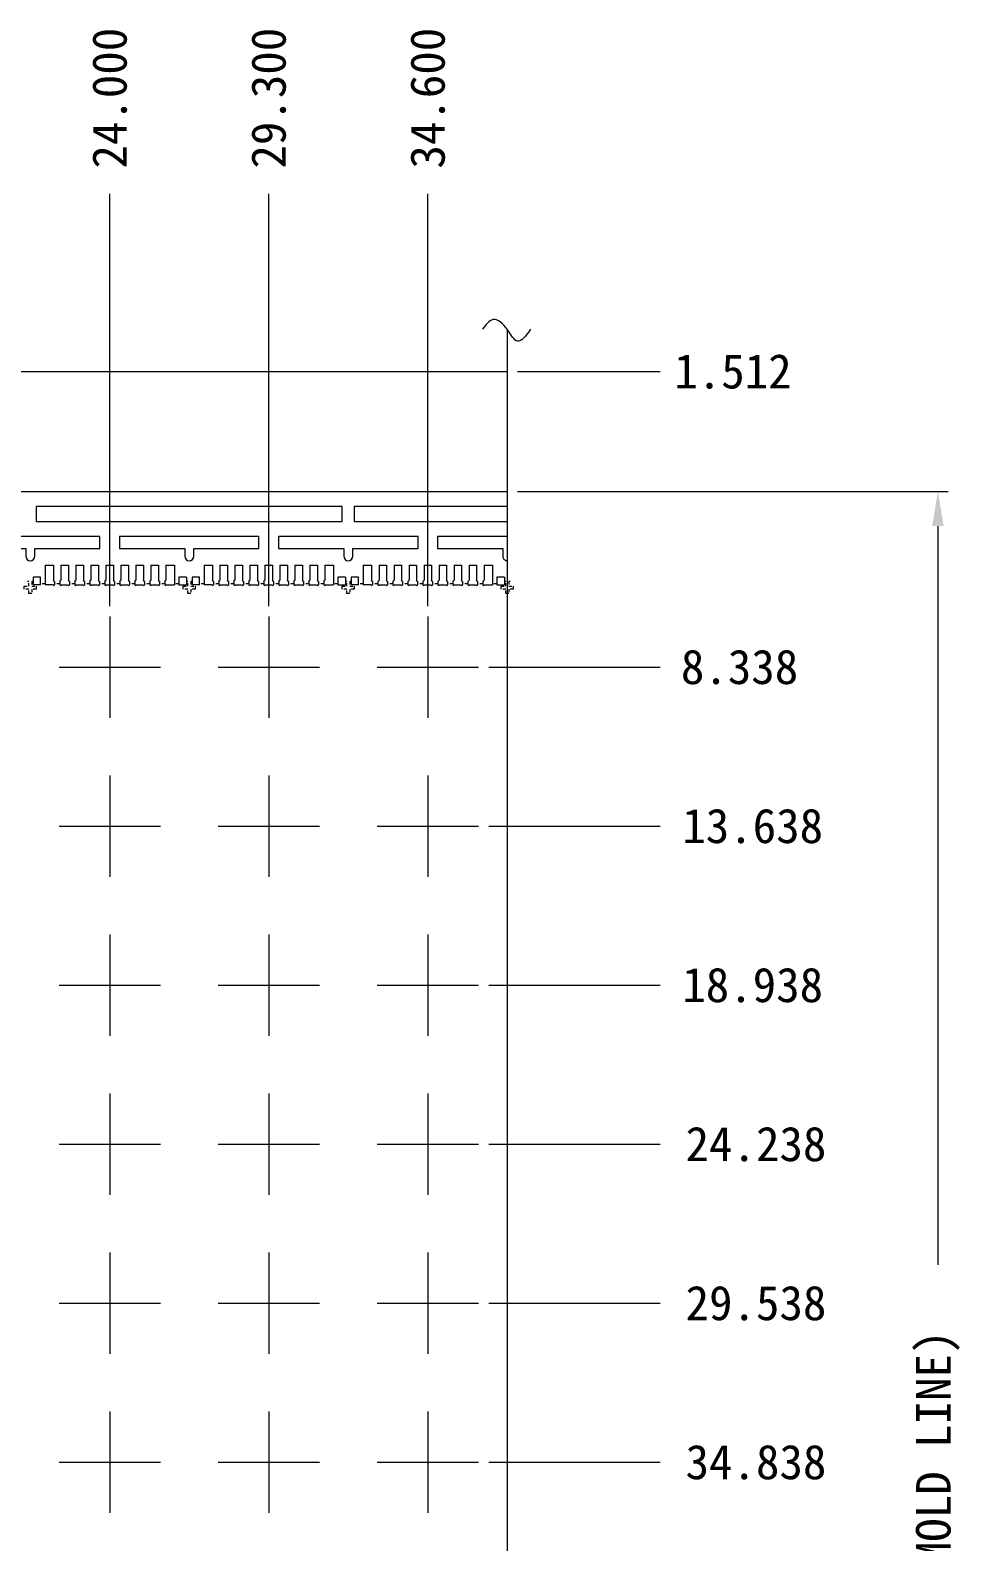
# Model space of a CAD drawing. Extents: x -197 to -81, y -157 to -2.
# Drawn here: x -112.7 to -81.7, y -52.6 to -2.2 of the extents above; entities that cross this region are included whole.
import ezdxf

# ---------------------------------------------------------------- set-up
doc = ezdxf.new("R2010")
doc.units = 0
doc.header["$LTSCALE"] = 5
doc.header["$MEASUREMENT"] = 0
for name, pattern in [('0', [0]), ('CENTER', [2, 1.25, -0.25, 0.25, -0.25]), ('HIDDEN', [0.375, 0.25, -0.125])]:
    doc.linetypes.add(name, pattern=pattern)
for name, color, linetype in [('1', 7, 'CONTINUOUS'), ('1D', 4, 'CONTINUOUS'), ('标注', 4, '0')]:
    doc.layers.add(name, color=color, linetype=linetype)
doc.layers.add('center', color=1, linetype='CONTINUOUS', lineweight=18)
doc.styles.add('宋体', font='SimSun.ttf')

msp = doc.modelspace()

# ---------------------------------------------------------------- linework, layer by layer
at = {"layer": '1', "color": 7, "lineweight": 5}
for p, q in [((-112.2204, -20.0187, -0.0291), (-111.9404, -20.0187, -0.0291)), ((-111.9404, -20.0187, -0.0291), (-111.9404, -20.5187, -0.0291)), ((-111.6904, -20.0187, -0.0291), (-111.4404, -20.0187, -0.0291)), ((-111.6904, -20.0187, -0.0291), (-111.6904, -20.5187, -0.0291)), ((-111.4404, -20.0187, -0.0291), (-111.4404, -20.5187, -0.0291)), ((-111.1904, -20.0187, -0.0291), (-110.9404, -20.0187, -0.0291)), ((-111.1904, -20.0187, -0.0291), (-111.1904, -20.5187, -0.0291)), ((-110.9404, -20.0187, -0.0291), (-110.9404, -20.5187, -0.0291)), ((-110.6904, -20.0187, -0.0291), (-110.4404, -20.0187, -0.0291)), ((-110.6904, -20.0187, -0.0291), (-110.6904, -20.5187, -0.0291)), ((-110.4404, -20.0187, -0.0291), (-110.4404, -20.5187, -0.0291)), ((-110.1904, -20.0187, -0.0291), (-109.9404, -20.0187, -0.0291)), ((-110.1904, -20.0187, -0.0291), (-110.1904, -20.5187, -0.0291)), ((-109.9404, -20.0187, -0.0291), (-109.9404, -20.5187, -0.0291)), ((-109.6904, -20.0187, -0.0291), (-109.4404, -20.0187, -0.0291)), ((-109.6904, -20.0187, -0.0291), (-109.6904, -20.5187, -0.0291)), ((-109.4404, -20.0187, -0.0291), (-109.4404, -20.5187, -0.0291)), ((-109.1904, -20.0187, -0.0291), (-108.9404, -20.0187, -0.0291)), ((-109.1904, -20.0187, -0.0291), (-109.1904, -20.5187, -0.0291)), ((-108.9404, -20.0187, -0.0291), (-108.9404, -20.5187, -0.0291)), ((-108.6904, -20.0187, -0.0291), (-108.4404, -20.0187, -0.0291)), ((-108.6904, -20.0187, -0.0291), (-108.6904, -20.5187, -0.0291)), ((-108.4404, -20.0187, -0.0291), (-108.4404, -20.5187, -0.0291)), ((-108.1904, -20.0187, -0.0291), (-107.9104, -20.0187, -0.0291)), ((-108.1904, -20.0187, -0.0291), (-108.1904, -20.5187, -0.0291)), ((-106.9204, -20.0187, -0.0291), (-106.6404, -20.0187, -0.0291)), ((-106.6404, -20.0187, -0.0291), (-106.6404, -20.5187, -0.0291)), ((-106.3904, -20.0187, -0.0291), (-106.1404, -20.0187, -0.0291)), ((-106.3904, -20.0187, -0.0291), (-106.3904, -20.5187, -0.0291)), ((-106.1404, -20.0187, -0.0291), (-106.1404, -20.5187, -0.0291)), ((-105.8904, -20.0187, -0.0291), (-105.6404, -20.0187, -0.0291)), ((-105.8904, -20.0187, -0.0291), (-105.8904, -20.5187, -0.0291)), ((-105.6404, -20.0187, -0.0291), (-105.6404, -20.5187, -0.0291)), ((-105.3904, -20.0187, -0.0291), (-105.1404, -20.0187, -0.0291)), ((-105.3904, -20.0187, -0.0291), (-105.3904, -20.5187, -0.0291)), ((-105.1404, -20.0187, -0.0291), (-105.1404, -20.5187, -0.0291)), ((-104.8904, -20.0187, -0.0291), (-104.6404, -20.0187, -0.0291)), ((-104.8904, -20.0187, -0.0291), (-104.8904, -20.5187, -0.0291)), ((-104.6404, -20.0187, -0.0291), (-104.6404, -20.5187, -0.0291)), ((-104.3904, -20.0187, -0.0291), (-104.1404, -20.0187, -0.0291)), ((-104.3904, -20.0187, -0.0291), (-104.3904, -20.5187, -0.0291)), ((-104.1404, -20.0187, -0.0291), (-104.1404, -20.5187, -0.0291)), ((-103.8904, -20.0187, -0.0291), (-103.6404, -20.0187, -0.0291)), ((-103.8904, -20.0187, -0.0291), (-103.8904, -20.5187, -0.0291)), ((-103.6404, -20.0187, -0.0291), (-103.6404, -20.5187, -0.0291)), ((-103.3904, -20.0187, -0.0291), (-103.1404, -20.0187, -0.0291)), ((-103.3904, -20.0187, -0.0291), (-103.3904, -20.5187, -0.0291)), ((-103.1404, -20.0187, -0.0291), (-103.1404, -20.5187, -0.0291)), ((-102.8904, -20.0187, -0.0291), (-102.6104, -20.0187, -0.0291)), ((-102.8904, -20.0187, -0.0291), (-102.8904, -20.5187, -0.0291)), ((-101.6204, -20.0187, -0.0291), (-101.3404, -20.0187, -0.0291)), ((-101.3404, -20.0187, -0.0291), (-101.3404, -20.5187, -0.0291)), ((-101.0904, -20.0187, -0.0291), (-100.8404, -20.0187, -0.0291)), ((-101.0904, -20.0187, -0.0291), (-101.0904, -20.5187, -0.0291)), ((-100.8404, -20.0187, -0.0291), (-100.8404, -20.5187, -0.0291)), ((-100.5904, -20.0187, -0.0291), (-100.3404, -20.0187, -0.0291)), ((-100.5904, -20.0187, -0.0291), (-100.5904, -20.5187, -0.0291)), ((-100.3404, -20.0187, -0.0291), (-100.3404, -20.5187, -0.0291)), ((-100.0904, -20.0187, -0.0291), (-99.8404, -20.0187, -0.0291)), ((-100.0904, -20.0187, -0.0291), (-100.0904, -20.5187, -0.0291)), ((-99.8404, -20.0187, -0.0291), (-99.8404, -20.5187, -0.0291)), ((-99.5904, -20.0187, -0.0291), (-99.3404, -20.0187, -0.0291)), ((-99.5904, -20.0187, -0.0291), (-99.5904, -20.5187, -0.0291)), ((-99.3404, -20.0187, -0.0291), (-99.3404, -20.5187, -0.0291)), ((-99.0904, -20.0187, -0.0291), (-98.8404, -20.0187, -0.0291)), ((-99.0904, -20.0187, -0.0291), (-99.0904, -20.5187, -0.0291)), ((-98.8404, -20.0187, -0.0291), (-98.8404, -20.5187, -0.0291)), ((-98.5904, -20.0187, -0.0291), (-98.3404, -20.0187, -0.0291)), ((-98.5904, -20.0187, -0.0291), (-98.5904, -20.5187, -0.0291)), ((-98.3404, -20.0187, -0.0291), (-98.3404, -20.5187, -0.0291)), ((-98.0904, -20.0187, -0.0291), (-97.8404, -20.0187, -0.0291)), ((-98.0904, -20.0187, -0.0291), (-98.0904, -20.5187, -0.0291)), ((-97.8404, -20.0187, -0.0291), (-97.8404, -20.5187, -0.0291)), ((-97.5904, -20.0187, -0.0291), (-97.3104, -20.0187, -0.0291)), ((-97.5904, -20.0187, -0.0291), (-97.5904, -20.5187, -0.0291))]:
    msp.add_line(p, q, dxfattribs=at)
at = {"layer": '1', "lineweight": 5}
for p, q in [((-112.2204, -20.0187, -0.0291), (-112.2204, -20.6737, -0.0291)), ((-107.9104, -20.0187, -0.0291), (-107.9104, -20.6737, -0.0291)), ((-106.9204, -20.0187, -0.0291), (-106.9204, -20.6737, -0.0291)), ((-102.6104, -20.0187, -0.0291), (-102.6104, -20.6737, -0.0291)), ((-101.6204, -20.0187, -0.0291), (-101.6204, -20.6737, -0.0291)), ((-97.3104, -20.0187, -0.0291), (-97.3104, -20.6737, -0.0291)), ((-112.6204, -20.4237, -0.0291), (-112.6204, -20.6737, -0.0291)), ((-111.9054, -20.5687, -0.0291), (-111.9404, -20.5187, -0.0291)), ((-111.9054, -20.5687, -0.0291), (-111.9054, -20.6737, -0.0291)), ((-111.7254, -20.5687, -0.0291), (-111.6904, -20.5187, -0.0291)), ((-111.7254, -20.5687, -0.0291), (-111.7254, -20.6737, -0.0291)), ((-111.4054, -20.5687, -0.0291), (-111.4404, -20.5187, -0.0291)), ((-111.4054, -20.5687, -0.0291), (-111.4054, -20.6737, -0.0291)), ((-111.2254, -20.5687, -0.0291), (-111.1904, -20.5187, -0.0291)), ((-111.2254, -20.5687, -0.0291), (-111.2254, -20.6737, -0.0291)), ((-110.9054, -20.5687, -0.0291), (-110.9404, -20.5187, -0.0291)), ((-110.9054, -20.5687, -0.0291), (-110.9054, -20.6737, -0.0291)), ((-110.7254, -20.5687, -0.0291), (-110.6904, -20.5187, -0.0291)), ((-110.7254, -20.5687, -0.0291), (-110.7254, -20.6737, -0.0291)), ((-110.4054, -20.5687, -0.0291), (-110.4404, -20.5187, -0.0291)), ((-110.4054, -20.5687, -0.0291), (-110.4054, -20.6737, -0.0291)), ((-110.2254, -20.5687, -0.0291), (-110.1904, -20.5187, -0.0291)), ((-110.2254, -20.5687, -0.0291), (-110.2254, -20.6737, -0.0291)), ((-109.9054, -20.5687, -0.0291), (-109.9404, -20.5187, -0.0291)), ((-109.9054, -20.5687, -0.0291), (-109.9054, -20.6737, -0.0291)), ((-109.7254, -20.5687, -0.0291), (-109.6904, -20.5187, -0.0291)), ((-109.7254, -20.5687, -0.0291), (-109.7254, -20.6737, -0.0291)), ((-109.4054, -20.5687, -0.0291), (-109.4404, -20.5187, -0.0291)), ((-109.4054, -20.5687, -0.0291), (-109.4054, -20.6737, -0.0291)), ((-109.2254, -20.5687, -0.0291), (-109.1904, -20.5187, -0.0291)), ((-109.2254, -20.5687, -0.0291), (-109.2254, -20.6737, -0.0291)), ((-108.9054, -20.5687, -0.0291), (-108.9404, -20.5187, -0.0291)), ((-108.9054, -20.5687, -0.0291), (-108.9054, -20.6737, -0.0291)), ((-108.7254, -20.5687, -0.0291), (-108.6904, -20.5187, -0.0291)), ((-108.7254, -20.5687, -0.0291), (-108.7254, -20.6737, -0.0291)), ((-108.4054, -20.5687, -0.0291), (-108.4404, -20.5187, -0.0291)), ((-108.4054, -20.5687, -0.0291), (-108.4054, -20.6737, -0.0291)), ((-108.2254, -20.5687, -0.0291), (-108.1904, -20.5187, -0.0291)), ((-108.2254, -20.5687, -0.0291), (-108.2254, -20.6737, -0.0291)), ((-107.5104, -20.4237, -0.0291), (-107.5104, -20.6737, -0.0291)), ((-107.3204, -20.4237, -0.0291), (-107.3204, -20.6737, -0.0291)), ((-106.6054, -20.5687, -0.0291), (-106.6404, -20.5187, -0.0291)), ((-106.6054, -20.5687, -0.0291), (-106.6054, -20.6737, -0.0291)), ((-106.4254, -20.5687, -0.0291), (-106.3904, -20.5187, -0.0291)), ((-106.4254, -20.5687, -0.0291), (-106.4254, -20.6737, -0.0291)), ((-106.1054, -20.5687, -0.0291), (-106.1404, -20.5187, -0.0291)), ((-106.1054, -20.5687, -0.0291), (-106.1054, -20.6737, -0.0291)), ((-105.9254, -20.5687, -0.0291), (-105.8904, -20.5187, -0.0291)), ((-105.9254, -20.5687, -0.0291), (-105.9254, -20.6737, -0.0291)), ((-105.6054, -20.5687, -0.0291), (-105.6404, -20.5187, -0.0291)), ((-105.6054, -20.5687, -0.0291), (-105.6054, -20.6737, -0.0291)), ((-105.4254, -20.5687, -0.0291), (-105.3904, -20.5187, -0.0291)), ((-105.4254, -20.5687, -0.0291), (-105.4254, -20.6737, -0.0291)), ((-105.1054, -20.5687, -0.0291), (-105.1404, -20.5187, -0.0291)), ((-105.1054, -20.5687, -0.0291), (-105.1054, -20.6737, -0.0291)), ((-104.9254, -20.5687, -0.0291), (-104.8904, -20.5187, -0.0291)), ((-104.9254, -20.5687, -0.0291), (-104.9254, -20.6737, -0.0291)), ((-104.6054, -20.5687, -0.0291), (-104.6404, -20.5187, -0.0291)), ((-104.6054, -20.5687, -0.0291), (-104.6054, -20.6737, -0.0291)), ((-104.4254, -20.5687, -0.0291), (-104.3904, -20.5187, -0.0291)), ((-104.4254, -20.5687, -0.0291), (-104.4254, -20.6737, -0.0291)), ((-104.1054, -20.5687, -0.0291), (-104.1404, -20.5187, -0.0291)), ((-104.1054, -20.5687, -0.0291), (-104.1054, -20.6737, -0.0291)), ((-103.9254, -20.5687, -0.0291), (-103.8904, -20.5187, -0.0291)), ((-103.9254, -20.5687, -0.0291), (-103.9254, -20.6737, -0.0291)), ((-103.6054, -20.5687, -0.0291), (-103.6404, -20.5187, -0.0291)), ((-103.6054, -20.5687, -0.0291), (-103.6054, -20.6737, -0.0291)), ((-103.4254, -20.5687, -0.0291), (-103.3904, -20.5187, -0.0291)), ((-103.4254, -20.5687, -0.0291), (-103.4254, -20.6737, -0.0291)), ((-103.1054, -20.5687, -0.0291), (-103.1404, -20.5187, -0.0291)), ((-103.1054, -20.5687, -0.0291), (-103.1054, -20.6737, -0.0291)), ((-102.9254, -20.5687, -0.0291), (-102.8904, -20.5187, -0.0291)), ((-102.9254, -20.5687, -0.0291), (-102.9254, -20.6737, -0.0291)), ((-102.2104, -20.4237, -0.0291), (-102.2104, -20.6737, -0.0291)), ((-102.0204, -20.4237, -0.0291), (-102.0204, -20.6737, -0.0291)), ((-101.3054, -20.5687, -0.0291), (-101.3404, -20.5187, -0.0291)), ((-101.3054, -20.5687, -0.0291), (-101.3054, -20.6737, -0.0291)), ((-101.1254, -20.5687, -0.0291), (-101.0904, -20.5187, -0.0291)), ((-101.1254, -20.5687, -0.0291), (-101.1254, -20.6737, -0.0291)), ((-100.8054, -20.5687, -0.0291), (-100.8404, -20.5187, -0.0291)), ((-100.8054, -20.5687, -0.0291), (-100.8054, -20.6737, -0.0291)), ((-100.6254, -20.5687, -0.0291), (-100.5904, -20.5187, -0.0291)), ((-100.6254, -20.5687, -0.0291), (-100.6254, -20.6737, -0.0291)), ((-100.3054, -20.5687, -0.0291), (-100.3404, -20.5187, -0.0291)), ((-100.3054, -20.5687, -0.0291), (-100.3054, -20.6737, -0.0291)), ((-100.1254, -20.5687, -0.0291), (-100.0904, -20.5187, -0.0291)), ((-100.1254, -20.5687, -0.0291), (-100.1254, -20.6737, -0.0291)), ((-99.8054, -20.5687, -0.0291), (-99.8404, -20.5187, -0.0291)), ((-99.8054, -20.5687, -0.0291), (-99.8054, -20.6737, -0.0291)), ((-99.6254, -20.5687, -0.0291), (-99.5904, -20.5187, -0.0291)), ((-99.6254, -20.5687, -0.0291), (-99.6254, -20.6737, -0.0291)), ((-99.3054, -20.5687, -0.0291), (-99.3404, -20.5187, -0.0291)), ((-99.3054, -20.5687, -0.0291), (-99.3054, -20.6737, -0.0291)), ((-99.1254, -20.5687, -0.0291), (-99.0904, -20.5187, -0.0291)), ((-99.1254, -20.5687, -0.0291), (-99.1254, -20.6737, -0.0291)), ((-98.8054, -20.5687, -0.0291), (-98.8404, -20.5187, -0.0291)), ((-98.8054, -20.5687, -0.0291), (-98.8054, -20.6737, -0.0291)), ((-98.6254, -20.5687, -0.0291), (-98.5904, -20.5187, -0.0291)), ((-98.6254, -20.5687, -0.0291), (-98.6254, -20.6737, -0.0291)), ((-98.3054, -20.5687, -0.0291), (-98.3404, -20.5187, -0.0291)), ((-98.3054, -20.5687, -0.0291), (-98.3054, -20.6737, -0.0291)), ((-98.1254, -20.5687, -0.0291), (-98.0904, -20.5187, -0.0291)), ((-98.1254, -20.5687, -0.0291), (-98.1254, -20.6737, -0.0291)), ((-97.8054, -20.5687, -0.0291), (-97.8404, -20.5187, -0.0291)), ((-97.8054, -20.5687, -0.0291), (-97.8054, -20.6737, -0.0291)), ((-97.6254, -20.5687, -0.0291), (-97.5904, -20.5187, -0.0291)), ((-97.6254, -20.5687, -0.0291), (-97.6254, -20.6737, -0.0291)), ((-96.9104, -20.4237, -0.0291), (-96.9104, -20.6737, -0.0291)), ((-112.3704, -20.6737, -0.0291), (-112.6204, -20.6737, -0.0291)), ((-111.9554, -20.6737, -0.0291), (-112.2204, -20.6737, -0.0291)), ((-111.6754, -20.6737, -0.0291), (-111.4554, -20.6737, -0.0291)), ((-111.1754, -20.6737, -0.0291), (-110.9554, -20.6737, -0.0291)), ((-110.6754, -20.6737, -0.0291), (-110.4554, -20.6737, -0.0291)), ((-110.1754, -20.6737, -0.0291), (-109.9554, -20.6737, -0.0291)), ((-109.6754, -20.6737, -0.0291), (-109.4554, -20.6737, -0.0291)), ((-109.1754, -20.6737, -0.0291), (-108.9554, -20.6737, -0.0291)), ((-108.6754, -20.6737, -0.0291), (-108.4554, -20.6737, -0.0291)), ((-108.1754, -20.6737, -0.0291), (-107.9104, -20.6737, -0.0291)), ((-107.7604, -20.6737, -0.0291), (-107.5104, -20.6737, -0.0291)), ((-107.0704, -20.6737, -0.0291), (-107.3204, -20.6737, -0.0291)), ((-106.6554, -20.6737, -0.0291), (-106.9204, -20.6737, -0.0291)), ((-106.3754, -20.6737, -0.0291), (-106.1554, -20.6737, -0.0291)), ((-105.8754, -20.6737, -0.0291), (-105.6554, -20.6737, -0.0291)), ((-105.3754, -20.6737, -0.0291), (-105.1554, -20.6737, -0.0291)), ((-104.8754, -20.6737, -0.0291), (-104.6554, -20.6737, -0.0291)), ((-104.3754, -20.6737, -0.0291), (-104.1554, -20.6737, -0.0291)), ((-103.8754, -20.6737, -0.0291), (-103.6554, -20.6737, -0.0291)), ((-103.3754, -20.6737, -0.0291), (-103.1554, -20.6737, -0.0291)), ((-102.8754, -20.6737, -0.0291), (-102.6104, -20.6737, -0.0291)), ((-102.4604, -20.6737, -0.0291), (-102.2104, -20.6737, -0.0291)), ((-101.7704, -20.6737, -0.0291), (-102.0204, -20.6737, -0.0291)), ((-101.3554, -20.6737, -0.0291), (-101.6204, -20.6737, -0.0291)), ((-101.0754, -20.6737, -0.0291), (-100.8554, -20.6737, -0.0291)), ((-100.5754, -20.6737, -0.0291), (-100.3554, -20.6737, -0.0291)), ((-100.0754, -20.6737, -0.0291), (-99.8554, -20.6737, -0.0291)), ((-99.5754, -20.6737, -0.0291), (-99.3554, -20.6737, -0.0291)), ((-99.0754, -20.6737, -0.0291), (-98.8554, -20.6737, -0.0291)), ((-98.5754, -20.6737, -0.0291), (-98.3554, -20.6737, -0.0291)), ((-98.0754, -20.6737, -0.0291), (-97.8554, -20.6737, -0.0291)), ((-97.5754, -20.6737, -0.0291), (-97.3104, -20.6737, -0.0291)), ((-97.1604, -20.6737, -0.0291), (-96.9104, -20.6737, -0.0291))]:
    msp.add_line(p, q, dxfattribs=at)
at = {"layer": '1', "color": 1, "lineweight": 5, "elevation": -0.0291}
msp.add_lwpolyline([(-96.8154, -91.5687), (-172.3154, -91.5687), (-173.3154, -90.5687), (-173.3154, -80.0687), (-172.7154, -80.0687, 0.4142136), (-172.3154, -79.6687), (-172.3154, -60.4687, 0.4142136), (-172.7154, -60.0687), (-173.3154, -60.0687), (-173.3154, -45.0687), (-172.7154, -45.0687, 0.4142136), (-172.3154, -44.6687), (-172.3154, -25.4687, 0.4142136), (-172.7154, -25.0687), (-173.3154, -25.0687), (-173.3154, -14.5687), (-172.3154, -13.5687), (-96.8154, -13.5687)], format="xyb", dxfattribs=at)
at = {"layer": '1', "lineweight": 5, "elevation": -0.0291}
msp.add_lwpolyline([(-112.5154, -18.5687), (-102.3154, -18.5687), (-102.3154, -18.0687), (-112.5154, -18.0687)], close=True, dxfattribs=at)
for points in [[(-96.8154, -18.0687), (-101.9154, -18.0687), (-101.9154, -18.5687), (-96.8154, -18.5687)], [(-112.3704, -20.6737), (-112.3704, -20.4237), (-112.6204, -20.4237)], [(-107.5104, -20.4237), (-107.7604, -20.4237), (-107.7604, -20.6737)], [(-107.0704, -20.6737), (-107.0704, -20.4237), (-107.3204, -20.4237)], [(-102.2104, -20.4237), (-102.4604, -20.4237), (-102.4604, -20.6737)], [(-101.7704, -20.6737), (-101.7704, -20.4237), (-102.0204, -20.4237)], [(-96.9104, -20.4237), (-97.1604, -20.4237), (-97.1604, -20.6737)]]:
    msp.add_lwpolyline(points, dxfattribs=at)
for points in [[(-112.8654, -19.7237, 1), (-112.5654, -19.7237), (-112.5654, -19.4687), (-110.3904, -19.4687), (-110.3904, -19.0687), (-115.0404, -19.0687), (-115.0404, -19.4687), (-112.8654, -19.4687)], [(-107.5654, -19.7237, 1), (-107.2654, -19.7237), (-107.2654, -19.4687), (-105.0904, -19.4687), (-105.0904, -19.0687), (-109.7404, -19.0687), (-109.7404, -19.4687), (-107.5654, -19.4687)], [(-102.2654, -19.7237, 1), (-101.9654, -19.7237), (-101.9654, -19.4687), (-99.7904, -19.4687), (-99.7904, -19.0687), (-104.4404, -19.0687), (-104.4404, -19.4687), (-102.2654, -19.4687)]]:
    msp.add_lwpolyline(points, format="xyb", close=True, dxfattribs=at)
msp.add_lwpolyline([(-96.8154, -19.0687), (-99.1404, -19.0687), (-99.1404, -19.4687), (-96.9654, -19.4687), (-96.9654, -19.7237, 0.4142136), (-96.8154, -19.8737, 0.4142136)], format="xyb", dxfattribs=at)
at = {"layer": '1', "lineweight": 5}
for centre in [(-111.9304, -20.6737, -0.0291), (-111.7004, -20.6737, -0.0291), (-111.4304, -20.6737, -0.0291), (-111.2004, -20.6737, -0.0291), (-110.9304, -20.6737, -0.0291), (-110.7004, -20.6737, -0.0291), (-110.4304, -20.6737, -0.0291), (-110.2004, -20.6737, -0.0291), (-109.9304, -20.6737, -0.0291), (-109.7004, -20.6737, -0.0291), (-109.4304, -20.6737, -0.0291), (-109.2004, -20.6737, -0.0291), (-108.9304, -20.6737, -0.0291), (-108.7004, -20.6737, -0.0291), (-108.4304, -20.6737, -0.0291), (-108.2004, -20.6737, -0.0291), (-106.6304, -20.6737, -0.0291), (-106.4004, -20.6737, -0.0291), (-106.1304, -20.6737, -0.0291), (-105.9004, -20.6737, -0.0291), (-105.6304, -20.6737, -0.0291), (-105.4004, -20.6737, -0.0291), (-105.1304, -20.6737, -0.0291), (-104.9004, -20.6737, -0.0291), (-104.6304, -20.6737, -0.0291), (-104.4004, -20.6737, -0.0291), (-104.1304, -20.6737, -0.0291), (-103.9004, -20.6737, -0.0291), (-103.6304, -20.6737, -0.0291), (-103.4004, -20.6737, -0.0291), (-103.1304, -20.6737, -0.0291), (-102.9004, -20.6737, -0.0291), (-101.3304, -20.6737, -0.0291), (-101.1004, -20.6737, -0.0291), (-100.8304, -20.6737, -0.0291), (-100.6004, -20.6737, -0.0291), (-100.3304, -20.6737, -0.0291), (-100.1004, -20.6737, -0.0291), (-99.8304, -20.6737, -0.0291), (-99.6004, -20.6737, -0.0291), (-99.3304, -20.6737, -0.0291), (-99.1004, -20.6737, -0.0291), (-98.8304, -20.6737, -0.0291), (-98.6004, -20.6737, -0.0291), (-98.3304, -20.6737, -0.0291), (-98.1004, -20.6737, -0.0291), (-97.8304, -20.6737, -0.0291), (-97.6004, -20.6737, -0.0291)]:
    msp.add_arc(centre, 0.025, 180, 0, dxfattribs=at)
at = {"layer": '1D', "color": 6, "lineweight": 5}
msp.add_line((-96.8154, -12.1615, -0.0291), (-96.8154, -93.4095, -0.0291), dxfattribs=at)
at = {"layer": '1D', "linetype": 'HIDDEN', "lineweight": 5, "ltscale": 0.02}
for p, q in [((-112.2204, -20.6487, -0.0291), (-112.3704, -20.6487, -0.0291)), ((-111.7254, -20.6487, -0.0291), (-111.9054, -20.6487, -0.0291)), ((-111.2254, -20.6487, -0.0291), (-111.4054, -20.6487, -0.0291)), ((-110.7254, -20.6487, -0.0291), (-110.9054, -20.6487, -0.0291)), ((-110.2254, -20.6487, -0.0291), (-110.4054, -20.6487, -0.0291)), ((-109.7254, -20.6487, -0.0291), (-109.9054, -20.6487, -0.0291)), ((-109.2254, -20.6487, -0.0291), (-109.4054, -20.6487, -0.0291)), ((-108.7254, -20.6487, -0.0291), (-108.9054, -20.6487, -0.0291)), ((-108.2254, -20.6487, -0.0291), (-108.4054, -20.6487, -0.0291)), ((-107.7604, -20.6487, -0.0291), (-107.9104, -20.6487, -0.0291)), ((-106.9204, -20.6487, -0.0291), (-107.0704, -20.6487, -0.0291)), ((-106.4254, -20.6487, -0.0291), (-106.6054, -20.6487, -0.0291)), ((-105.9254, -20.6487, -0.0291), (-106.1054, -20.6487, -0.0291)), ((-105.4254, -20.6487, -0.0291), (-105.6054, -20.6487, -0.0291)), ((-104.9254, -20.6487, -0.0291), (-105.1054, -20.6487, -0.0291)), ((-104.4254, -20.6487, -0.0291), (-104.6054, -20.6487, -0.0291)), ((-103.9254, -20.6487, -0.0291), (-104.1054, -20.6487, -0.0291)), ((-103.4254, -20.6487, -0.0291), (-103.6054, -20.6487, -0.0291)), ((-102.9254, -20.6487, -0.0291), (-103.1054, -20.6487, -0.0291)), ((-102.4604, -20.6487, -0.0291), (-102.6104, -20.6487, -0.0291)), ((-101.6204, -20.6487, -0.0291), (-101.7704, -20.6487, -0.0291)), ((-101.1254, -20.6487, -0.0291), (-101.3054, -20.6487, -0.0291)), ((-100.6254, -20.6487, -0.0291), (-100.8054, -20.6487, -0.0291)), ((-100.1254, -20.6487, -0.0291), (-100.3054, -20.6487, -0.0291)), ((-99.6254, -20.6487, -0.0291), (-99.8054, -20.6487, -0.0291)), ((-99.1254, -20.6487, -0.0291), (-99.3054, -20.6487, -0.0291)), ((-98.6254, -20.6487, -0.0291), (-98.8054, -20.6487, -0.0291)), ((-98.1254, -20.6487, -0.0291), (-98.3054, -20.6487, -0.0291)), ((-97.6254, -20.6487, -0.0291), (-97.8054, -20.6487, -0.0291)), ((-97.1604, -20.6487, -0.0291), (-97.3104, -20.6487, -0.0291))]:
    msp.add_line(p, q, dxfattribs=at)
at = {"layer": '1D', "color": 1, "lineweight": 5, "elevation": -0.0291}
msp.add_lwpolyline([(-96.8154, -87.5687), (-168.8154, -87.5687), (-168.8154, -17.5687), (-96.8154, -17.5687)], dxfattribs=at)
at = {"layer": '1D', "linetype": 'HIDDEN', "lineweight": 5, "ltscale": 0.02, "elevation": -0.0291}
for points in [[(-112.6204, -20.5687), (-112.6654, -20.5687), (-112.6654, -20.7187), (-112.5154, -20.7187), (-112.5154, -20.8187), (-112.6654, -20.8187), (-112.6654, -20.9687), (-112.7654, -20.9687), (-112.7654, -20.8187), (-112.9154, -20.8187), (-112.9154, -20.7187), (-112.7654, -20.7187), (-112.7654, -20.5687), (-112.8104, -20.5687)], [(-107.3204, -20.5687), (-107.3654, -20.5687), (-107.3654, -20.7187), (-107.2154, -20.7187), (-107.2154, -20.8187), (-107.3654, -20.8187), (-107.3654, -20.9687), (-107.4654, -20.9687), (-107.4654, -20.8187), (-107.6154, -20.8187), (-107.6154, -20.7187), (-107.4654, -20.7187), (-107.4654, -20.5687), (-107.5104, -20.5687)], [(-102.0204, -20.5687), (-102.0654, -20.5687), (-102.0654, -20.7187), (-101.9154, -20.7187), (-101.9154, -20.8187), (-102.0654, -20.8187), (-102.0654, -20.9687), (-102.1654, -20.9687), (-102.1654, -20.8187), (-102.3154, -20.8187), (-102.3154, -20.7187), (-102.1654, -20.7187), (-102.1654, -20.5687), (-102.2104, -20.5687)], [(-96.7204, -20.5687), (-96.7654, -20.5687), (-96.7654, -20.7187), (-96.6154, -20.7187), (-96.6154, -20.8187), (-96.7654, -20.8187), (-96.7654, -20.9687), (-96.8654, -20.9687), (-96.8654, -20.8187), (-97.0154, -20.8187), (-97.0154, -20.7187), (-96.8654, -20.7187), (-96.8654, -20.5687), (-96.9104, -20.5687)]]:
    msp.add_lwpolyline(points, dxfattribs=at)
at = {"layer": '1D', "lineweight": 5}
msp.add_open_spline([(-96.0368, -12.1615, -0.0291), (-96.1921, -12.3733, -0.0291), (-96.484, -12.7713, -0.0291), (-96.7919, -12.1125, -0.0291), (-97.2866, -11.6803, -0.0291), (-97.53, -12.0118, -0.0291), (-97.6398, -12.1615, -0.0291)], degree=3, knots=[0, 0, 0, 0, 0.5949743, 1.1181563, 1.6941284, 2.1681598, 2.1681598, 2.1681598, 2.1681598], dxfattribs=at)
at = {"layer": 'center', "color": 1, "linetype": 'CENTER', "lineweight": 5}
for p, q in [((-110.0654, -21.728, -0.0291), (-110.0654, -25.1095, -0.0291)), ((-104.7654, -21.728, -0.0291), (-104.7654, -25.1095, -0.0291)), ((-99.4654, -21.728, -0.0291), (-99.4654, -25.1095, -0.0291)), ((-111.7561, -23.4187, -0.0291), (-108.3746, -23.4187, -0.0291)), ((-106.4561, -23.4187, -0.0291), (-103.0746, -23.4187, -0.0291)), ((-101.1561, -23.4187, -0.0291), (-97.7746, -23.4187, -0.0291)), ((-110.0654, -27.028, -0.0291), (-110.0654, -30.4095, -0.0291)), ((-104.7654, -27.028, -0.0291), (-104.7654, -30.4095, -0.0291)), ((-99.4654, -27.028, -0.0291), (-99.4654, -30.4095, -0.0291)), ((-111.7561, -28.7187, -0.0291), (-108.3746, -28.7187, -0.0291)), ((-106.4561, -28.7187, -0.0291), (-103.0746, -28.7187, -0.0291)), ((-101.1561, -28.7187, -0.0291), (-97.7746, -28.7187, -0.0291)), ((-110.0654, -32.328, -0.0291), (-110.0654, -35.7095, -0.0291)), ((-104.7654, -32.328, -0.0291), (-104.7654, -35.7095, -0.0291)), ((-99.4654, -32.328, -0.0291), (-99.4654, -35.7095, -0.0291)), ((-111.7561, -34.0187, -0.0291), (-108.3746, -34.0187, -0.0291)), ((-106.4561, -34.0187, -0.0291), (-103.0746, -34.0187, -0.0291)), ((-101.1561, -34.0187, -0.0291), (-97.7746, -34.0187, -0.0291)), ((-110.0654, -37.628, -0.0291), (-110.0654, -41.0095, -0.0291)), ((-104.7654, -37.628, -0.0291), (-104.7654, -41.0095, -0.0291)), ((-99.4654, -37.628, -0.0291), (-99.4654, -41.0095, -0.0291)), ((-111.7561, -39.3187, -0.0291), (-108.3746, -39.3187, -0.0291)), ((-106.4561, -39.3187, -0.0291), (-103.0746, -39.3187, -0.0291)), ((-101.1561, -39.3187, -0.0291), (-97.7746, -39.3187, -0.0291)), ((-110.0654, -42.928, -0.0291), (-110.0654, -46.3095, -0.0291)), ((-104.7654, -42.928, -0.0291), (-104.7654, -46.3095, -0.0291)), ((-99.4654, -42.928, -0.0291), (-99.4654, -46.3095, -0.0291)), ((-111.7561, -44.6187, -0.0291), (-108.3746, -44.6187, -0.0291)), ((-106.4561, -44.6187, -0.0291), (-103.0746, -44.6187, -0.0291)), ((-101.1561, -44.6187, -0.0291), (-97.7746, -44.6187, -0.0291)), ((-110.0654, -48.228, -0.0291), (-110.0654, -51.6095, -0.0291)), ((-104.7654, -48.228, -0.0291), (-104.7654, -51.6095, -0.0291)), ((-99.4654, -48.228, -0.0291), (-99.4654, -51.6095, -0.0291)), ((-111.7561, -49.9187, -0.0291), (-108.3746, -49.9187, -0.0291)), ((-106.4561, -49.9187, -0.0291), (-103.0746, -49.9187, -0.0291)), ((-101.1561, -49.9187, -0.0291), (-97.7746, -49.9187, -0.0291))]:
    msp.add_line(p, q, dxfattribs=at)
at = {"layer": '标注', "lineweight": 5}
for p, q in [((-110.0654, -21.383, -0.0291), (-110.0654, -7.6513, -0.0291)), ((-104.7654, -21.383, -0.0291), (-104.7654, -7.6513, -0.0291)), ((-99.4654, -21.383, -0.0291), (-99.4654, -7.6513, -0.0291)), ((-96.4704, -13.5687, -0.0291), (-91.7178, -13.5687, -0.0291)), ((-96.4704, -17.5687, -0.0291), (-82.116, -17.5687, -0.0291)), ((-82.461, -18.7187, -0.0291), (-82.461, -43.3409, -0.0291)), ((-97.4296, -23.4187, -0.0291), (-91.7178, -23.4187, -0.0291)), ((-97.4296, -28.7187, -0.0291), (-91.7178, -28.7187, -0.0291)), ((-97.4296, -34.0187, -0.0291), (-91.7178, -34.0187, -0.0291)), ((-97.4296, -39.3187, -0.0291), (-91.7178, -39.3187, -0.0291)), ((-97.4296, -44.6187, -0.0291), (-91.7178, -44.6187, -0.0291)), ((-97.4296, -49.9187, -0.0291), (-91.7178, -49.9187, -0.0291))]:
    msp.add_line(p, q, dxfattribs=at)
msp.add_solid([(-82.6527, -18.7187, -0.0291), (-82.2694, -18.7187, -0.0291), (-82.461, -17.5687, -0.0291)], dxfattribs=at)

# ---------------------------------------------------------------- texts
at = {"layer": '标注', "lineweight": 5, "char_height": 1.15, "attachment_point": 5, "rotation": 90, "style": '宋体'}
for s, insert in [('\\A1;24.000', (-110.0654, -4.4587, -0.0291)), ('\\A1;29.300', (-104.7654, -4.4587, -0.0291)), ('\\A1;34.600', (-99.4654, -4.4587, -0.0291)), ('70.000 (MOLD LINE)', (-82.461, -52.5687, -0.0291))]:
    msp.add_mtext(s, dxfattribs=dict(at, insert=insert))
at = {"layer": '标注', "lineweight": 5, "char_height": 1.15, "attachment_point": 5, "style": '宋体'}
for s, insert in [('\\A1;1.512', (-89.2919, -13.5687, -0.0291)), ('\\A1;8.338', (-89.0728, -23.4187, -0.0291)), ('\\A1;13.638', (-88.6347, -28.7187, -0.0291)), ('\\A1;18.938', (-88.6347, -34.0187, -0.0291)), ('\\A1;24.238', (-88.5252, -39.3187, -0.0291)), ('\\A1;29.538', (-88.5252, -44.6187, -0.0291)), ('\\A1;34.838', (-88.5252, -49.9187, -0.0291))]:
    msp.add_mtext(s, dxfattribs=dict(at, insert=insert))

doc.saveas('drawing.dxf')
